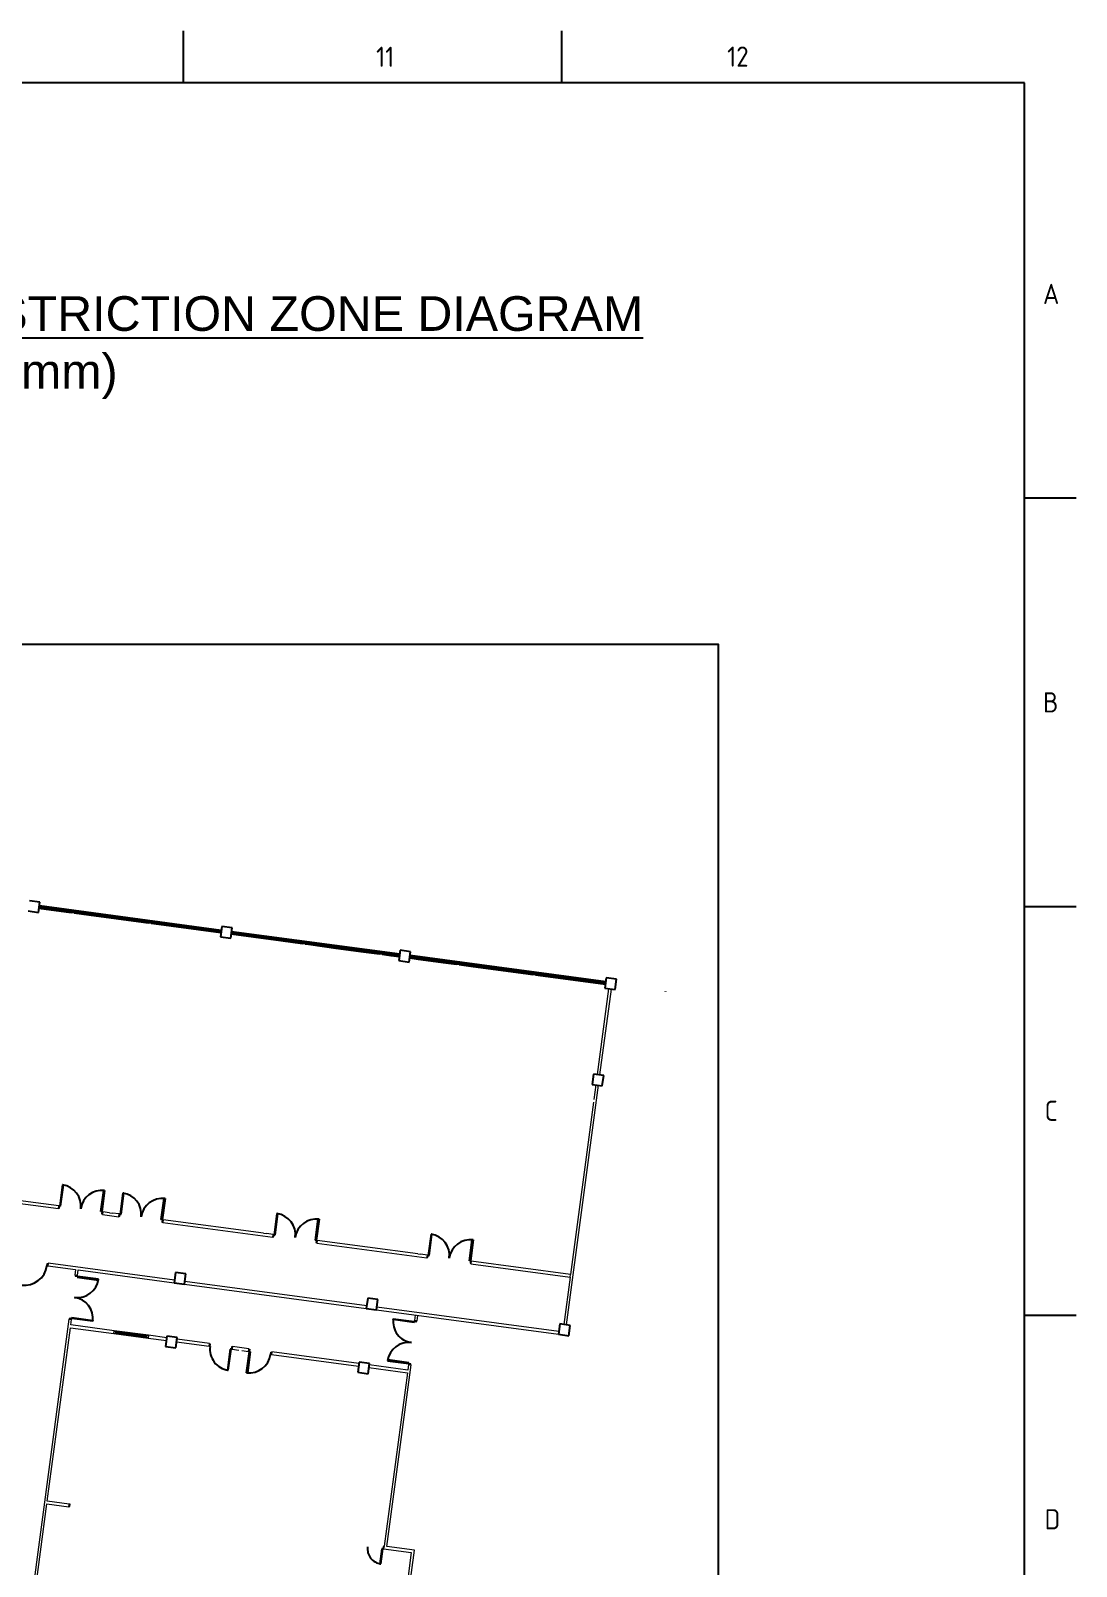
# Paper-space layout 'Page 2' of a CAD drawing. Header units: metres, sheet in millimetres. Extents: x -9 to 824, y -5 to 581.
# Drawn here: x 643.1 to 824.3, y 315 to 581 of the extents above; entities that cross this region are included whole.
import ezdxf
from ezdxf.enums import TextEntityAlignment as Align

# ---------------------------------------------------------------- set-up
doc = ezdxf.new("R2010")
doc.units = ezdxf.units.M
for name, color, linetype in [('_User Miscellaneous1', 7, 'Continuous'), ('_User Miscellaneous2', 7, 'Continuous'), ('Notes', 7, 'Continuous')]:
    doc.layers.add(name, color=color, linetype=linetype)
doc.styles.add('iecISOCP', font='isocp.shx')
doc.styles.get("Standard").update_dxf_attribs({"font": 'arial.ttf'})

# ---------------------------------------------------------------- blocks, each defined once
blk = doc.blocks.new('A1_FRAME_TITLE')
at = {"layer": 'Notes', "color": 7, "linetype": 'Continuous'}
for p, q in [((678.72, 574.39), (678.72, 583.39)), ((744.23, 574.39), (744.23, 583.39)), ((824.37, 5.97), (824.37, 574.39)), ((833.35, 502.43), (824.35, 502.43)), ((824.37, 431.68), (833.35, 431.68)), ((824.35, 360.93), (833.35, 360.93))]:
    blk.add_line(p, q, dxfattribs=at)
at = {"layer": 'Notes', "color": 7, "linetype": 'Continuous', "flags": 128}
blk.add_lwpolyline([(824.37, 574.39), (149.5, 574.39)], dxfattribs=at)
at = {"layer": 'Notes', "color": 7, "style": 'iecISOCP'}
for s, p in [('11', (712.06, 577.12)), ('12', (772.87, 577.16)), ('A', (827.58, 536.06)), ('B', (827.58, 465.31)), ('C', (827.87, 394.56)), ('D', (827.87, 323.81))]:
    blk.add_text(s, height=3.5, dxfattribs=at).set_placement(p)
at = {"layer": 'Notes', "color": 7, "style": 'iecISOCP', "flags": 8}
blk.add_attdef('VERSION_NO', text='', height=2.5, rotation=90, dxfattribs=at).set_placement((302.04, 43.81), align=Align.MIDDLE_CENTER)
at = {"layer": 'Notes', "color": 7, "style": 'iecISOCP'}
for tag, p in [('CAP_NO', (513.19, 43.46)), ('IE_NUM', (513.05, 37.81)), ('REF_No_1', (335.24, 32.31)), ('REF_1', (362.52, 32.31)), ('HV_SWITCH', (513.46, 32.16)), ('GEN_WO', (441.71, 31.76)), ('REF_No_2', (335.24, 26.31)), ('REF_2', (362.52, 26.31)), ('OH_WO', (441.71, 25.81)), ('UBD_REF', (513.05, 25.83)), ('REF_No_3', (335.24, 20.31)), ('REF_3', (362.52, 20.31)), ('UG_WO', (441.71, 20.05)), ('GIS_MAP_No', (513.05, 20.04)), ('REF_No_4', (335.24, 14.31)), ('REF_4', (362.52, 14.31)), ('SUB_WO', (441.71, 13.81)), ('HV_OP_DIAG', (513.33, 14.2)), ('LGA', (512.95, 7.78)), ('ExportID', (9.08, 2.39))]:
    blk.add_attdef(tag, p, '', height=2.5, dxfattribs=at)
for tag, height, p in [('T1', 3.5, (684.37, 39.47)), ('T2', 3.5, (684.37, 34.35)), ('scale', 2.5, (567.76, 33.27)), ('T3', 3.5, (684.37, 28.92)), ('DRAWN', 2.5, (567.76, 24.93)), ('T4', 3.5, (684.37, 23.66)), ('T5', 3.5, (684.37, 18.23)), ('REV', 5, (820.05, 17.1)), ('DATE', 2.5, (567.76, 16.88)), ('T6', 3.5, (684.37, 12.97)), ('DESIGN', 2.5, (605.62, 9.15))]:
    blk.add_attdef(tag, text='', height=height, dxfattribs=at).set_placement(p, align=Align.CENTER)
blk.add_attdef('NUM', text='', height=7, dxfattribs=at).set_placement((792.37, 20.12), align=Align.MIDDLE_CENTER)
for tag, p in [('NS', (790.71, 8.12)), ('SHTS', (805.41, 8.12))]:
    blk.add_attdef(tag, text='', height=2.5, dxfattribs=at).set_placement(p, align=Align.MIDDLE)
at = {"layer": 'Notes', "color": 7, "style": 'iecISOCP', "flags": 1}
for tag, p in [('ProjectType', (14.17, -26.8)), ('ProjectNumber', (23.56, -26.82)), ('DrawingNumber', (35.51, -26.8)), ('ProjectDescription', (47.56, -26.83)), ('ExportDate', (60.28, -26.79)), ('ExportUserName', (69.15, -26.8)), ('DesignerCompanyName', (81.48, -26.79)), ('ExportAreaOfInterest', (97.1, -26.81)), ('GIS_SUCCESS', (112, -26.78)), ('CAD_SUCCESS', (121.79, -26.78)), ('DEPOTCODE', (132.11, -26.88)), ('ExportCategories', (140.08, -26.8)), ('Comments', (154.38, -26.88))]:
    blk.add_attdef(tag, p, '', height=1, dxfattribs=at)

psp = doc.layouts.new('Page 2')

# ---------------------------------------------------------------- linework, layer by layer
at = {"layer": '_User Miscellaneous1', "color": 9}
for p, q in [((642.7016, 428.53043), (644.48569, 428.29158)), ((644.72453, 430.07566), (642.94045, 430.31451)), ((644.48569, 428.29158), (644.72453, 430.07566)), ((648.439, 428.42991), (644.57349, 428.94741)), ((648.46395, 428.61624), (644.59843, 429.13375)), ((644.60162, 429.15753), (648.46713, 428.64003)), ((648.49208, 428.82637), (644.62656, 429.34387)), ((644.64119, 429.45315), (676.15999, 425.23352)), ((650.17551, 428.19743), (648.439, 428.42991)), ((648.46713, 428.64003), (648.46395, 428.61624)), ((648.46395, 428.61624), (648.46713, 428.64003)), ((653.2215, 427.97932), (648.46395, 428.61624)), ((648.46713, 428.64003), (653.22468, 428.00311)), ((653.24963, 428.18944), (648.49208, 428.82637)), ((653.19655, 427.79298), (650.65126, 428.13374)), ((657.95411, 427.15606), (653.19655, 427.79298)), ((653.22468, 428.00311), (653.2215, 427.97932)), ((653.2215, 427.97932), (653.22468, 428.00311)), ((657.97905, 427.34239), (653.2215, 427.97932)), ((653.22468, 428.00311), (657.98224, 427.36618)), ((658.00719, 427.55252), (653.24963, 428.18944)), ((662.71166, 426.51913), (657.95411, 427.15606)), ((657.98224, 427.36618), (657.97905, 427.34239)), ((657.97905, 427.34239), (657.98224, 427.36618)), ((662.73661, 426.70547), (657.97905, 427.34239)), ((657.98224, 427.36618), (662.73979, 426.72925)), ((662.76474, 426.91559), (658.00719, 427.55252)), ((663.52045, 426.41085), (662.71166, 426.51913)), ((662.73979, 426.72925), (662.73661, 426.70547)), ((662.73661, 426.70547), (662.73979, 426.72925)), ((667.49416, 426.06854), (662.73661, 426.70547)), ((662.73979, 426.72925), (667.49735, 426.09233)), ((667.52229, 426.27867), (662.76474, 426.91559)), ((667.46922, 425.8822), (663.9962, 426.34716)), ((672.22677, 425.24528), (667.46922, 425.8822)), ((667.49735, 426.09233), (667.49416, 426.06854)), ((667.49416, 426.06854), (667.49735, 426.09233)), ((672.25172, 425.43162), (667.49416, 426.06854)), ((667.49735, 426.09233), (672.2549, 425.4554)), ((672.27985, 425.64174), (667.52229, 426.27867)), ((676.14536, 425.12424), (672.27985, 425.64174)), ((676.24333, 425.85603), (676.00449, 424.07195)), ((678.02742, 425.61719), (676.24333, 425.85603)), ((677.78857, 423.8331), (678.02742, 425.61719)), ((676.09229, 424.72778), (672.22677, 425.24528)), ((672.2549, 425.4554), (672.25172, 425.43162)), ((672.25172, 425.43162), (672.2549, 425.4554)), ((676.11723, 424.91411), (672.25172, 425.43162)), ((672.2549, 425.4554), (676.12042, 424.9379)), ((676.00449, 424.07195), (677.78857, 423.8331)), ((681.74188, 423.97143), (677.87637, 424.48893)), ((681.76683, 424.15777), (677.90131, 424.67527)), ((677.9045, 424.69906), (681.77001, 424.18155)), ((681.79496, 424.36789), (677.92945, 424.88539)), ((677.94408, 424.99467), (707.0841, 421.0935)), ((686.49944, 423.3345), (681.74188, 423.97143)), ((681.77001, 424.18155), (681.76683, 424.15777)), ((681.76683, 424.15777), (681.77001, 424.18155)), ((686.52438, 423.52084), (681.76683, 424.15777)), ((681.77001, 424.18155), (686.52757, 423.54463)), ((686.55251, 423.73097), (681.79496, 424.36789)), ((690.21033, 422.8377), (686.49944, 423.3345)), ((686.52757, 423.54463), (686.52438, 423.52084)), ((686.52438, 423.52084), (686.52757, 423.54463)), ((691.28194, 422.88391), (686.52438, 423.52084)), ((686.52757, 423.54463), (691.28512, 422.9077)), ((691.31007, 423.09404), (686.55251, 423.73097)), ((691.28512, 422.9077), (691.28194, 422.88391)), ((691.28194, 422.88391), (691.28512, 422.9077)), ((691.28512, 422.9077), (696.04268, 422.27078)), ((696.06762, 422.45711), (691.31007, 423.09404)), ((691.25699, 422.69758), (690.68608, 422.77401)), ((696.01455, 422.06065), (691.25699, 422.69758)), ((696.03949, 422.24699), (691.28194, 422.88391)), ((700.7721, 421.42373), (696.01455, 422.06065)), ((696.03949, 422.24699), (696.04268, 422.27078)), ((696.04268, 422.27078), (696.03949, 422.24699)), ((700.79705, 421.61006), (696.03949, 422.24699)), ((696.04268, 422.27078), (700.80023, 421.63385)), ((700.82518, 421.82019), (696.06762, 422.45711)), ((703.55527, 421.05112), (700.7721, 421.42373)), ((700.80023, 421.63385), (700.79705, 421.61006)), ((700.79705, 421.61006), (700.80023, 421.63385)), ((705.5546, 420.97314), (700.79705, 421.61006)), ((700.80023, 421.63385), (705.55779, 420.99693)), ((705.58273, 421.18326), (700.82518, 421.82019)), ((705.52965, 420.7868), (704.03102, 420.98743)), ((707.01639, 420.58776), (705.52965, 420.7868)), ((705.55779, 420.99693), (705.5546, 420.97314)), ((705.5546, 420.97314), (705.55779, 420.99693)), ((707.04134, 420.7741), (705.5546, 420.97314)), ((705.55779, 420.99693), (707.04452, 420.79789)), ((707.06947, 420.98422), (705.58273, 421.18326)), ((707.16744, 421.71602), (706.92859, 419.93193)), ((708.95152, 421.47717), (707.16744, 421.71602)), ((708.71267, 419.69309), (708.95152, 421.47717)), ((710.28721, 420.14988), (708.80047, 420.34891)), ((710.31216, 420.33621), (708.82542, 420.53525)), ((708.8286, 420.55904), (710.31534, 420.36)), ((710.34029, 420.54634), (708.85355, 420.74538)), ((708.86818, 420.85465), (742.76576, 416.31656)), ((710.31216, 420.33621), (710.31534, 420.36)), ((710.31534, 420.36), (710.31216, 420.33621)), ((715.06971, 419.69929), (710.31216, 420.33621)), ((710.31534, 420.36), (715.07289, 419.72308)), ((715.09784, 419.90941), (710.34029, 420.54634)), ((706.92859, 419.93193), (708.71267, 419.69309)), ((715.04476, 419.51295), (710.28721, 420.14988)), ((716.90021, 419.26455), (715.04476, 419.51295)), ((715.07289, 419.72308), (715.06971, 419.69929)), ((715.06971, 419.69929), (715.07289, 419.72308)), ((719.82726, 419.06236), (715.06971, 419.69929)), ((715.07289, 419.72308), (719.83045, 419.08615)), ((719.8554, 419.27249), (715.09784, 419.90941)), ((719.80232, 418.87602), (717.37597, 419.20086)), ((724.55987, 418.2391), (719.80232, 418.87602)), ((719.83045, 419.08615), (719.82726, 419.06236)), ((719.82726, 419.06236), (719.83045, 419.08615)), ((724.58482, 418.42544), (719.82726, 419.06236)), ((719.83045, 419.08615), (724.588, 418.44922)), ((724.61295, 418.63556), (719.8554, 419.27249)), ((729.31743, 417.60217), (724.55987, 418.2391)), ((724.58482, 418.42544), (724.588, 418.44922)), ((724.588, 418.44922), (724.58482, 418.42544)), ((729.34237, 417.78851), (724.58482, 418.42544)), ((724.588, 418.44922), (729.34556, 417.8123)), ((729.3705, 417.99864), (724.61295, 418.63556)), ((730.12621, 417.4939), (729.31743, 417.60217)), ((729.34556, 417.8123), (729.34237, 417.78851)), ((729.34237, 417.78851), (729.34556, 417.8123)), ((734.09993, 417.15159), (729.34237, 417.78851)), ((729.34556, 417.8123), (734.10311, 417.17537)), ((734.12806, 417.36171), (729.3705, 417.99864)), ((734.07498, 416.96525), (730.60197, 417.4302)), ((738.83254, 416.32832), (734.07498, 416.96525)), ((734.10311, 417.17537), (734.09993, 417.15159)), ((734.09993, 417.15159), (734.10311, 417.17537)), ((738.85748, 416.51466), (734.09993, 417.15159)), ((734.10311, 417.17537), (738.86067, 416.53845)), ((738.88561, 416.72479), (734.12806, 417.36171)), ((742.69805, 415.81082), (738.83254, 416.32832)), ((738.86067, 416.53845), (738.85748, 416.51466)), ((738.85748, 416.51466), (738.86067, 416.53845)), ((742.723, 415.99716), (738.85748, 416.51466)), ((738.86067, 416.53845), (742.72618, 416.02095)), ((742.75113, 416.20728), (738.88561, 416.72479)), ((742.8491, 416.93908), (742.61025, 415.15499)), ((742.61025, 415.15499), (744.39433, 414.91615)), ((744.63318, 416.70023), (742.8491, 416.93908)), ((744.39433, 414.91615), (744.63318, 416.70023)), ((753.13333, 414.62767), (753.13015, 414.60388)), ((753.13015, 414.60388), (753.13333, 414.62767)), ((740.61986, 400.28764), (740.38101, 398.50355)), ((742.40394, 400.04879), (740.61986, 400.28764)), ((742.16509, 398.26471), (742.40394, 400.04879)), ((740.38101, 398.50355), (742.16509, 398.26471)), ((648.65404, 381.081), (648.16573, 377.43354)), ((648.32432, 377.41231), (648.81263, 381.05977)), ((648.81263, 381.05977), (648.65404, 381.081)), ((655.30206, 376.47815), (655.79037, 380.12561)), ((655.94896, 380.10438), (655.46065, 376.45692)), ((655.79037, 380.12561), (655.94896, 380.10438)), ((659.12066, 379.67976), (658.63235, 376.0323)), ((658.79094, 376.01107), (659.27925, 379.65853)), ((659.27925, 379.65853), (659.12066, 379.67976)), ((665.76868, 375.07691), (666.25699, 378.72437)), ((666.41558, 378.70314), (665.92727, 375.05568)), ((666.25699, 378.72437), (666.41558, 378.70314)), ((648.16573, 377.43354), (648.32432, 377.41231)), ((655.46065, 376.45692), (655.30206, 376.47815)), ((658.63235, 376.0323), (658.79094, 376.01107)), ((665.92727, 375.05568), (665.76868, 375.07691)), ((685.81054, 376.10661), (685.32223, 372.45915)), ((685.48082, 372.43792), (685.96913, 376.08538)), ((685.96913, 376.08538), (685.81054, 376.10661)), ((692.45857, 371.50376), (692.94688, 375.15122)), ((693.10546, 375.12999), (692.61715, 371.48253)), ((692.94688, 375.15122), (693.10546, 375.12999)), ((685.32223, 372.45915), (685.48082, 372.43792)), ((712.50042, 372.53346), (712.01212, 368.886)), ((712.1707, 368.86477), (712.65901, 372.51223)), ((712.65901, 372.51223), (712.50042, 372.53346)), ((692.61715, 371.48253), (692.45857, 371.50376)), ((719.14845, 367.93061), (719.63676, 371.57807)), ((719.79534, 371.55684), (719.30703, 367.90938)), ((719.63676, 371.57807), (719.79534, 371.55684)), ((712.01212, 368.886), (712.1707, 368.86477)), ((719.30703, 367.90938), (719.14845, 367.93061)), ((651.23616, 365.23827), (651.21493, 365.07969)), ((651.21493, 365.07969), (654.86239, 364.59138)), ((654.88362, 364.74996), (651.23616, 365.23827)), ((654.86239, 364.59138), (654.88362, 364.74996)), ((668.21807, 365.91084), (667.97923, 364.12676)), ((670.00216, 365.672), (668.21807, 365.91084)), ((669.76331, 363.88791), (670.00216, 365.672)), ((667.97923, 364.12676), (669.76331, 363.88791)), ((701.52095, 361.45237), (701.28211, 359.66828)), ((701.28211, 359.66828), (703.06619, 359.42944)), ((703.30504, 361.21352), (701.52095, 361.45237)), ((703.06619, 359.42944), (703.30504, 361.21352)), ((650.25954, 357.94336), (650.28077, 358.10194)), ((653.907, 357.45505), (650.25954, 357.94336)), ((650.28077, 358.10194), (653.92823, 357.61363)), ((653.92823, 357.61363), (653.907, 357.45505)), ((705.92846, 357.75483), (705.94969, 357.91341)), ((709.57592, 357.26652), (705.92846, 357.75483)), ((705.94969, 357.91341), (709.59715, 357.4251)), ((709.59715, 357.4251), (709.57592, 357.26652)), ((734.82384, 356.99389), (734.58499, 355.20981)), ((736.60792, 356.75504), (734.82384, 356.99389)), ((736.36907, 354.97096), (736.60792, 356.75504)), ((663.48732, 354.55819), (657.54038, 355.35435)), ((657.60407, 355.8301), (663.55101, 355.03395)), ((657.75719, 355.46657), (657.75082, 355.419)), ((657.75082, 355.419), (663.3013, 354.67592)), ((663.30767, 354.72349), (657.75719, 355.46657)), ((657.79009, 355.71238), (657.78372, 355.6648)), ((657.78372, 355.6648), (663.33421, 354.92172)), ((663.34057, 354.9693), (657.79009, 355.71238)), ((663.3013, 354.67592), (663.30767, 354.72349)), ((663.33421, 354.92172), (663.34057, 354.9693)), ((666.73934, 354.86539), (666.5005, 353.08131)), ((668.52343, 354.62654), (666.73934, 354.86539)), ((668.28458, 352.84246), (668.52343, 354.62654)), ((734.58499, 355.20981), (736.36907, 354.97096)), ((666.5005, 353.08131), (668.28458, 352.84246)), ((677.70134, 352.65527), (677.21303, 349.00781)), ((677.37162, 348.98658), (677.85993, 352.63404)), ((677.85993, 352.63404), (677.70134, 352.65527)), ((680.54332, 348.56196), (681.03163, 352.20942)), ((681.19022, 352.18819), (680.70191, 348.54073)), ((681.03163, 352.20942), (681.19022, 352.18819)), ((677.21303, 349.00781), (677.37162, 348.98658)), ((680.70191, 348.54073), (680.54332, 348.56196)), ((700.04223, 350.40691), (699.80338, 348.62283)), ((699.80338, 348.62283), (701.58746, 348.38398)), ((701.82631, 350.16806), (700.04223, 350.40691)), ((701.58746, 348.38398), (701.82631, 350.16806)), ((704.9943, 350.77708), (704.97307, 350.61849)), ((704.97307, 350.61849), (708.62053, 350.13018)), ((708.64176, 350.28877), (704.9943, 350.77708)), ((708.62053, 350.13018), (708.64176, 350.28877)), ((703.96609, 318.07501), (703.61578, 315.45835)), ((703.77437, 315.43712), (704.12468, 318.05377)), ((704.12468, 318.05377), (703.96609, 318.07501)), ((703.61578, 315.45835), (703.77437, 315.43712))]:
    psp.add_line(p, q, dxfattribs=at)
at = {"layer": '_User Miscellaneous1', "color": 9, "lineweight": 18}
for p, q in [((650.65126, 428.13374), (650.17551, 428.19743)), ((663.9962, 426.34716), (663.52045, 426.41085)), ((690.68608, 422.77401), (690.21033, 422.8377)), ((704.03102, 420.98743), (703.55527, 421.05112)), ((717.37597, 419.20086), (716.90021, 419.26455)), ((730.60197, 417.4302), (730.12621, 417.4939)), ((743.26441, 415.06742), (741.27402, 400.20006)), ((741.74978, 400.13637), (743.74017, 415.00372)), ((735.95376, 356.84262), (741.51093, 398.35228)), ((741.03517, 398.41597), (740.69836, 395.9001)), ((740.63467, 395.42434), (736.64039, 365.58885)), ((637.79797, 378.33726), (647.94345, 376.97901)), ((648.00715, 377.45477), (637.86166, 378.81301)), ((647.94345, 376.97901), (648.00715, 377.45477)), ((655.61923, 376.43569), (655.55554, 375.95993)), ((655.55554, 375.95993), (658.41007, 375.57778)), ((656.80862, 376.27646), (655.61923, 376.43569)), ((658.47377, 376.05353), (657.28438, 376.21276)), ((658.41007, 375.57778), (658.47377, 376.05353)), ((666.08585, 375.03445), (666.02216, 374.5587)), ((683.4985, 372.7033), (666.08585, 375.03445)), ((666.02216, 374.5587), (685.09996, 372.00463)), ((685.16365, 372.48038), (683.97426, 372.63961)), ((685.09996, 372.00463), (685.16365, 372.48038)), ((692.77574, 371.4613), (692.71204, 370.98554)), ((692.71204, 370.98554), (711.78984, 368.43147)), ((710.18839, 369.13015), (692.77574, 371.4613)), ((646.17551, 367.53005), (646.11182, 367.0543)), ((646.11182, 367.0543), (650.90902, 366.41206)), ((668.04292, 364.60252), (646.17551, 367.53005)), ((711.85353, 368.90723), (710.66414, 369.06646)), ((711.78984, 368.43147), (711.85353, 368.90723)), ((719.46562, 367.88815), (719.40192, 367.41239)), ((719.40192, 367.41239), (736.5767, 365.11309)), ((736.64039, 365.58885), (719.46562, 367.88815)), ((650.90902, 366.41206), (650.78164, 365.46055)), ((650.78164, 365.46055), (651.25739, 365.39686)), ((651.25739, 365.39686), (651.38478, 366.34837)), ((651.38478, 366.34837), (667.97923, 364.12676)), ((736.5767, 365.11309), (735.478, 356.90631)), ((669.76331, 363.88791), (701.28211, 359.66828)), ((701.3458, 360.14404), (669.827, 364.36367)), ((703.06619, 359.42944), (734.58499, 355.20981)), ((734.64868, 355.68556), (703.12988, 359.90519)), ((649.76256, 357.84846), (642.81247, 305.93435)), ((650.23831, 357.78477), (649.76256, 357.84846)), ((650.11093, 356.83326), (650.23831, 357.78477)), ((657.60407, 355.8301), (650.11093, 356.83326)), ((709.74576, 358.5352), (709.61838, 357.58369)), ((709.61838, 357.58369), (710.09413, 357.51999)), ((710.09413, 357.51999), (710.22152, 358.4715)), ((646.02541, 326.31619), (650.04724, 356.35751)), ((650.04724, 356.35751), (657.54038, 355.35435)), ((657.54038, 355.35435), (657.60407, 355.8301)), ((663.55101, 355.03395), (663.48732, 354.55819)), ((663.48732, 354.55819), (666.64168, 354.1359)), ((666.70537, 354.61165), (663.55101, 355.03395)), ((668.42576, 353.89705), (674.05388, 353.14358)), ((674.11758, 353.61933), (668.48946, 354.3728)), ((674.05388, 353.14358), (674.11758, 353.61933)), ((678.08221, 353.08856), (678.01851, 352.6128)), ((678.01851, 352.6128), (679.2269, 352.45103)), ((680.93674, 352.7064), (678.08221, 353.08856)), ((679.70265, 352.38734), (680.87305, 352.23065)), ((680.87305, 352.23065), (680.93674, 352.7064)), ((684.90137, 352.17563), (684.83767, 351.69988)), ((684.83767, 351.69988), (699.94456, 349.67742)), ((700.00826, 350.15317), (684.90137, 352.17563)), ((701.72865, 349.43857), (708.40822, 348.54433)), ((708.47191, 349.02009), (701.79234, 349.91433)), ((708.40822, 348.54433), (704.38639, 318.50302)), ((704.86215, 318.43933), (709.07505, 349.90791)), ((708.5993, 349.9716), (708.47191, 349.02009)), ((709.07505, 349.90791), (708.5993, 349.9716)), ((643.35192, 306.34641), (645.96171, 325.84044)), ((645.96171, 325.84044), (649.76775, 325.3309)), ((649.83145, 325.80665), (646.02541, 326.31619)), ((649.76775, 325.3309), (649.83145, 325.80665)), ((704.34696, 318.5083), (704.28326, 318.03254)), ((704.28326, 318.03254), (709.08025, 317.39034)), ((704.38639, 318.50302), (704.34696, 318.5083)), ((709.6197, 317.8024), (704.86215, 318.43933)), ((709.08025, 317.39034), (706.40676, 297.42056)), ((706.94621, 297.83262), (709.6197, 317.8024))]:
    psp.add_line(p, q, dxfattribs=at)
at = {"layer": '_User Miscellaneous1', "color": 9, "lineweight": 9}
for p, q in [((648.00715, 377.45477), (647.95407, 377.05831)), ((647.95407, 377.05831), (648.11265, 377.03707)), ((648.16573, 377.43354), (648.00715, 377.45477)), ((648.11265, 377.03707), (648.16573, 377.43354)), ((655.46065, 376.45692), (655.40757, 376.06046)), ((655.40757, 376.06046), (655.56616, 376.03923)), ((655.61923, 376.43569), (655.46065, 376.45692)), ((655.56616, 376.03923), (655.61923, 376.43569)), ((656.80862, 376.27646), (657.28438, 376.21276)), ((658.47377, 376.05353), (658.42069, 375.65707)), ((658.42069, 375.65707), (658.57928, 375.63584)), ((658.63235, 376.0323), (658.47377, 376.05353)), ((658.57928, 375.63584), (658.63235, 376.0323)), ((665.92727, 375.05568), (665.87419, 374.65922)), ((666.08585, 375.03445), (665.92727, 375.05568)), ((666.03278, 374.63799), (666.08585, 375.03445)), ((665.87419, 374.65922), (666.03278, 374.63799)), ((683.4985, 372.7033), (683.97426, 372.63961)), ((685.16365, 372.48038), (685.11057, 372.08392)), ((685.32223, 372.45915), (685.16365, 372.48038)), ((685.26916, 372.06269), (685.32223, 372.45915)), ((685.11057, 372.08392), (685.26916, 372.06269)), ((692.61715, 371.48253), (692.56407, 371.08607)), ((692.56407, 371.08607), (692.72266, 371.06484)), ((692.77574, 371.4613), (692.61715, 371.48253)), ((692.72266, 371.06484), (692.77574, 371.4613)), ((645.95323, 367.07553), (646.00631, 367.47199)), ((646.11182, 367.0543), (645.95323, 367.07553)), ((646.00631, 367.47199), (646.16489, 367.45076)), ((646.16489, 367.45076), (646.11182, 367.0543)), ((710.18839, 369.13015), (710.66414, 369.06646)), ((711.85353, 368.90723), (711.80045, 368.51077)), ((711.80045, 368.51077), (711.95904, 368.48954)), ((712.01212, 368.886), (711.85353, 368.90723)), ((711.95904, 368.48954), (712.01212, 368.886)), ((719.30703, 367.90938), (719.25395, 367.51292)), ((719.25395, 367.51292), (719.41254, 367.49169)), ((719.46562, 367.88815), (719.30703, 367.90938)), ((719.41254, 367.49169), (719.46562, 367.88815)), ((650.86093, 365.44994), (650.8397, 365.29135)), ((650.8397, 365.29135), (651.23616, 365.23827)), ((651.25739, 365.39686), (650.86093, 365.44994)), ((651.23616, 365.23827), (651.25739, 365.39686)), ((736.5767, 365.11309), (736.64039, 365.58885)), ((649.86308, 357.99643), (649.84185, 357.83785)), ((649.84185, 357.83785), (650.23831, 357.78477)), ((650.25954, 357.94336), (649.86308, 357.99643)), ((650.23831, 357.78477), (650.25954, 357.94336)), ((709.61838, 357.58369), (709.59715, 357.4251)), ((709.59715, 357.4251), (709.99361, 357.37202)), ((710.01484, 357.53061), (709.61838, 357.58369)), ((709.99361, 357.37202), (710.01484, 357.53061)), ((674.10696, 353.54004), (674.05388, 353.14358)), ((674.05388, 353.14358), (674.21247, 353.12234)), ((674.26555, 353.51881), (674.10696, 353.54004)), ((674.21247, 353.12234), (674.26555, 353.51881)), ((677.913, 353.0305), (677.85993, 352.63404)), ((677.85993, 352.63404), (678.01851, 352.6128)), ((678.07159, 353.00927), (677.913, 353.0305)), ((678.01851, 352.6128), (678.07159, 353.00927)), ((680.87305, 352.23065), (680.92612, 352.62711)), ((681.03163, 352.20942), (680.87305, 352.23065)), ((680.92612, 352.62711), (681.08471, 352.60588)), ((681.08471, 352.60588), (681.03163, 352.20942)), ((684.67909, 351.72111), (684.73217, 352.11757)), ((684.83767, 351.69988), (684.67909, 351.72111)), ((684.73217, 352.11757), (684.89075, 352.09634)), ((684.89075, 352.09634), (684.83767, 351.69988)), ((708.62053, 350.13018), (708.5993, 349.9716)), ((708.5993, 349.9716), (708.99576, 349.91852)), ((709.01699, 350.07711), (708.62053, 350.13018)), ((708.99576, 349.91852), (709.01699, 350.07711)), ((649.83145, 325.80665), (649.77837, 325.41019)), ((649.77837, 325.41019), (649.93695, 325.38896)), ((649.99003, 325.78542), (649.83145, 325.80665)), ((649.93695, 325.38896), (649.99003, 325.78542)), ((704.17775, 318.45024), (704.12468, 318.05377)), ((704.12468, 318.05377), (704.28326, 318.03254)), ((704.33634, 318.42901), (704.17775, 318.45024)), ((704.28326, 318.03254), (704.33634, 318.42901))]:
    psp.add_line(p, q, dxfattribs=at)
at = {"layer": '_User Miscellaneous1'}
psp.add_lwpolyline([(519.96798, 474.75053), (762.20738, 474.75053), (762.20738, 177.16119), (519.96798, 177.16119)], close=True, dxfattribs=at)
at = {"layer": '_User Miscellaneous1', "color": 9}
for centre, radius, start, end in [((648.16573, 377.43354), 3.68, 352.3747733, 82.3747733), ((655.46065, 376.45692), 3.68, 82.3747733, 172.3747733), ((658.63235, 376.0323), 3.68, 352.3747733, 82.3747733), ((665.92727, 375.05568), 3.68, 82.3747733, 172.3747733), ((685.32223, 372.45915), 3.68, 352.3747733, 82.3747733), ((692.61715, 371.48253), 3.68, 82.3747733, 172.3747733), ((712.01212, 368.886), 3.68, 352.3747733, 82.3747733), ((719.30703, 367.90938), 3.68, 82.3747733, 172.3747733), ((642.10754, 367.59038), 3.88, 262.3747733, 352.3747733), ((651.23616, 365.23827), 3.68, 262.3747733, 352.3747733), ((650.25954, 357.94336), 3.68, 352.3747733, 82.3747733), ((709.59715, 357.4251), 3.68, 172.3747733, 262.3747733), ((708.62053, 350.13018), 3.68, 82.3747733, 172.3747733), ((677.85993, 352.63404), 3.68, 172.3747733, 262.3747733), ((681.03163, 352.20942), 3.68, 262.3747733, 352.3747733), ((704.12468, 318.05377), 2.64, 172.3747733, 262.3747733)]:
    psp.add_arc(centre, radius, start, end, dxfattribs=at)

# ---------------------------------------------------------------- block references
at = {"layer": '_User Miscellaneous1'}
psp.add_blockref('A1_FRAME_TITLE', (-9.08156, -2.38995), dxfattribs=at)

# ---------------------------------------------------------------- texts
at = {"layer": '_User Miscellaneous2', "ltscale": 0.1, "insert": (600.00407, 535.0139), "char_height": 6, "width": 322.8939937, "attachment_point": 2}
psp.add_mtext('{\\L\\C7;PADMOUNT SUBSTATION EASEMENT AND RESTRICTION ZONE DIAGRAM \\PNTS }(ALL DIMENSION IN mm){\\L\\C7;\\P\\l }', dxfattribs=at)

doc.saveas('drawing.dxf')
